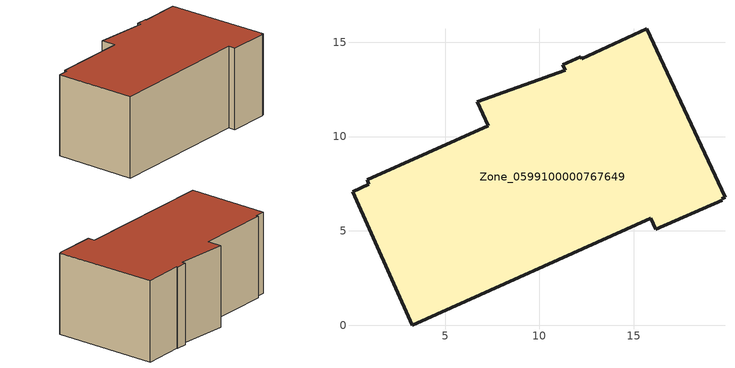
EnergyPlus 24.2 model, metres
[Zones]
Zone_0599100000767649
 floor ground (C_G): 19.83,6.78 19.65,6.7 19.69,6.62 16.17,5.08 15.89,5.68 3.25,0 0.1,7.08 0.96,7.46 0.88,7.7 7.28,10.58 6.72,11.84 11.37,13.51 11.24,13.8 12.18,14.22 12.24,14.11 15.69,15.71 z0
 wall outside (C_F): 11.37,13.51 6.72,11.84 7.28,10.58 0.88,7.7 0.96,7.46 0.1,7.08 3.25,0 15.89,5.68 16.17,5.08 19.69,6.62 19.65,6.7 19.83,6.78 15.69,15.71 12.24,14.11 12.18,14.22 11.24,13.8 11.37,13.51 z0:7.7
 roof outside (C_R): 12.24,14.11 12.18,14.22 11.24,13.8 11.37,13.51 6.72,11.84 7.28,10.58 0.88,7.7 0.96,7.46 0.1,7.08 3.25,0 15.89,5.68 16.17,5.08 19.69,6.62 19.65,6.7 19.83,6.78 15.69,15.71 z7.7
[BUILDING]
Pand.0599100000767649: North Axis=0; Terrain=City; Loads Convergence Tolerance Value=0.04; Temperature Convergence Tolerance Value=0.4; Solar Distribution=FullExterior; Maximum Number of Warmup Days=25; Minimum Number of Warmup Days=1
[Site:Location]
Rotterdam.The.Hague.AP_ZH_NLD Design_Conditions: Latitude=51.96; Longitude=4.45; Time Zone=1; Elevation=-4.5
[SITE:GROUNDTEMPERATURE:BUILDINGSURFACE]
18, 18, 18, 18, 18, 18, 18, 18, 18, 18, 18, 18
[MATERIAL] Thermal Absorptance=0.9; Solar Absorptance=0.7; Visible Absorptance=0.7
Name | Roughness | Thickness | Conductivity | Density | Specific Heat
G.D.2006-2014 | MediumSmooth | 0.15 | 0.06 | 540 | 1210
F.D.2006-2014 | Rough | 0.3 | 0.12 | 1920 | 840
R.D.2006-2014 | MediumRough | 0.2 | 0.08 | 1500 | 1000
[CONSTRUCTION]
C_G: G.D.2006-2014
C_F: F.D.2006-2014
C_R: R.D.2006-2014
[ZONE]
Zone_0599100000767649: Type=1; Multiplier=1; Ceiling Height=Autocalculate; Volume=Autocalculate; Floor Area=autocalculate; Part of Total Floor Area=Yes
[ZONEINFILTRATION:DESIGNFLOWRATE]
Infil_Zone_0599100000767649: Zone or ZoneList or Space or SpaceList=Zone_0599100000767649; Schedule=AlwaysOn; Design Flow Rate Calculation Method=Flow/Area; Flow Rate per Floor Area=0.0021; Constant Term Coefficient=1; Temperature Term Coefficient=0; Velocity Term Coefficient=0; Velocity Squared Term Coefficient=0
[HVACTEMPLATE:ZONE:IDEALLOADSAIRSYSTEM]
Zone_0599100000767649: Maximum Heating Supply Air Temperature=50; Minimum Cooling Supply Air Temperature=13; Maximum Heating Supply Air Humidity Ratio=0.0156; Minimum Cooling Supply Air Humidity Ratio=0.0077; Heating Limit=NoLimit; Cooling Limit=NoLimit; Dehumidification Control Type=ConstantSensibleHeatRatio; Cooling Sensible Heat Ratio=0.7; Dehumidification Setpoint=60; Humidification Control Type=None; Humidification Setpoint=30; Outdoor Air Method=None; Outdoor Air Flow Rate per Person=0.00944; Outdoor Air Flow Rate per Zone Floor Area=0; Outdoor Air Flow Rate per Zone=0; Demand Controlled Ventilation Type=None; Outdoor Air Economizer Type=NoEconomizer; Heat Recovery Type=None; Sensible Heat Recovery Effectiveness=0.7; Latent Heat Recovery Effectiveness=0.65
[ZONECONTROL:THERMOSTAT]
ThermostatControl_Zone_0599100000767649: Zone or ZoneList=Zone_0599100000767649; Control Type Schedule=DualSetpointControlType; Control 1=Thermostat_Zone_0599100000767649; Temperature Difference Between Cutout And Setpoint=0
[THERMOSTATSETPOINT:DUALSETPOINT]
Thermostat_Zone_0599100000767649: Heating Setpoint Temperature Schedule=HeatingSetpoint_Zone_0599100000767649; Cooling Setpoint Temperature Schedule=CoolingSetpoint_Zone_0599100000767649
[SCHEDULE:COMPACT]
HeatingSetpoint_Zone_0599100000767649: Through: 12/31, For: AllDays, Until: 24:00, 21
CoolingSetpoint_Zone_0599100000767649: Through: 12/31, For: AllDays, Until: 24:00, 24
DualSetpointControlType: Through: 12/31, For: AllDays, Until: 24:00, 4
AlwaysOn: Through: 12/31, For: AllDays, Until: 24:00, 1
